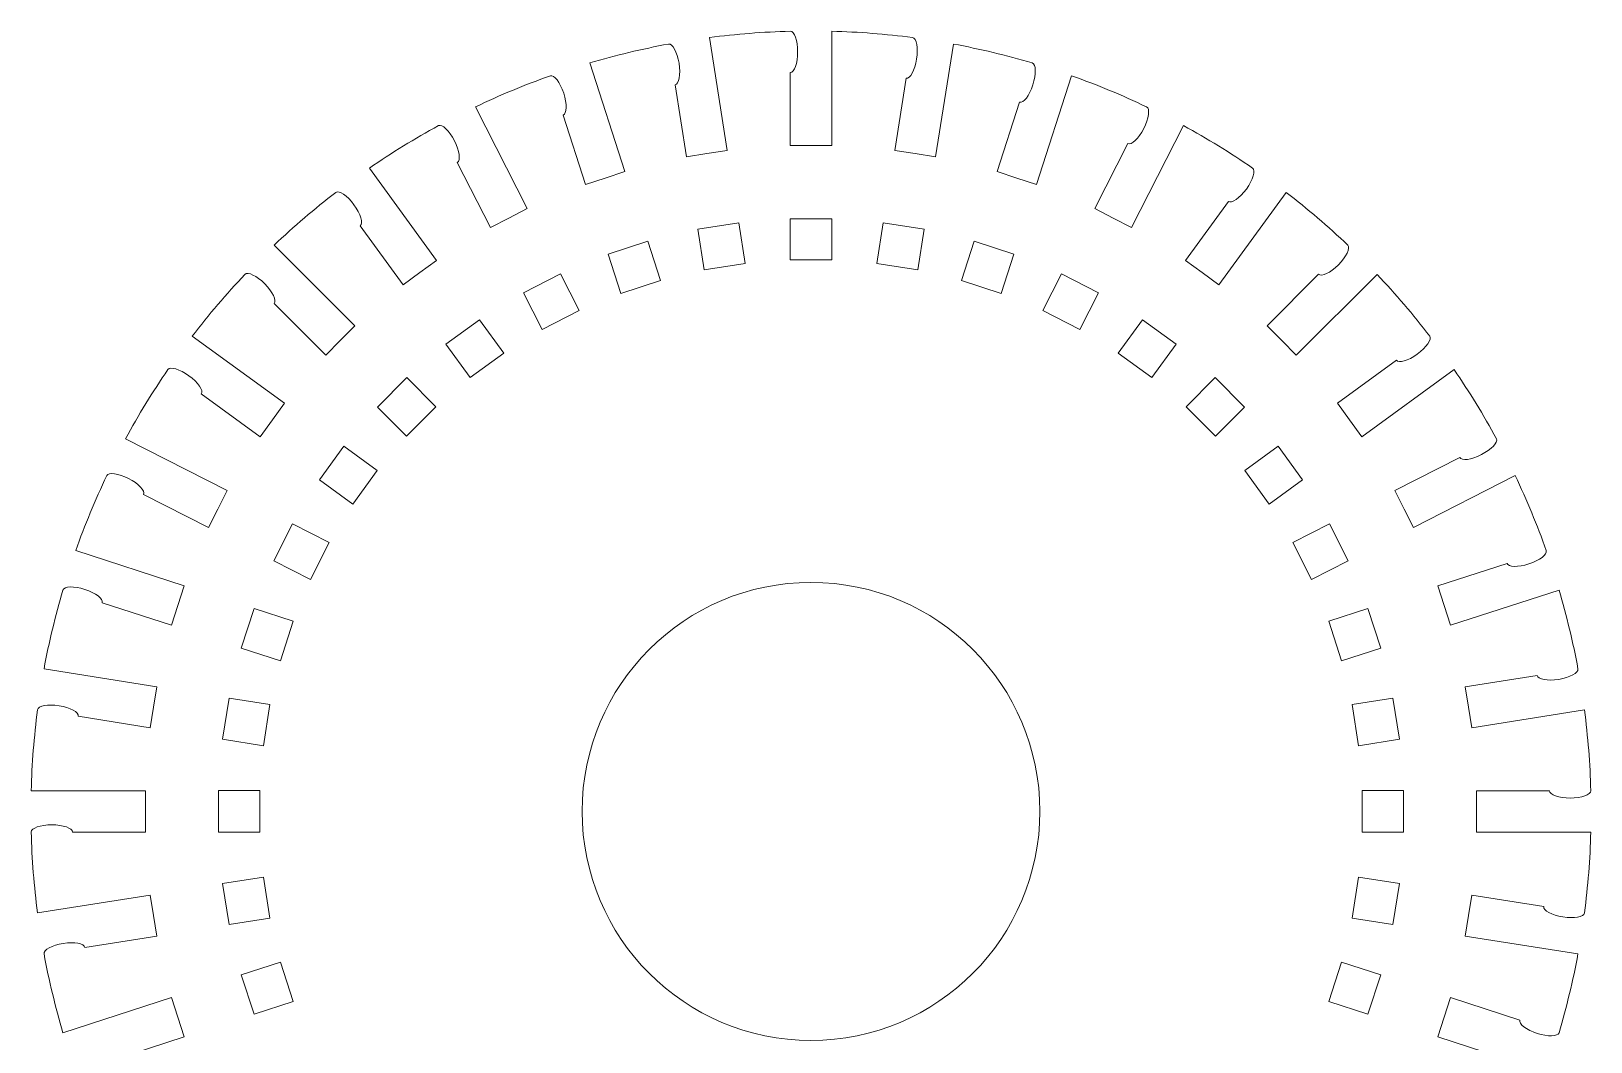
# Model space of a CAD drawing. Header units: millimetres. Extents: x 1124 to 2599, y -2339 to -506.
# Drawn here: x 1943.9 to 2095.2, y -1496.2 to -1398.2 of the extents above; entities that cross this region are included whole.
import ezdxf

# ---------------------------------------------------------------- set-up
doc = ezdxf.new("R2010")
doc.units = ezdxf.units.MM
doc.header["$MEASUREMENT"] = 0
doc.layers.add('Layer 1', color=7, linetype='Continuous')

msp = doc.modelspace()

# ---------------------------------------------------------------- linework, layer by layer
at = {"layer": 'Layer 1', "color": 6, "lineweight": 9}
for points in [[(2017.5547, -1398.2432), (2014.9329, -1398.3131), (2012.3155, -1398.5185), (2009.7148, -1398.8603)], [(2011.4464, -1409.7972), (2011.4464, -1409.7972), (2009.7148, -1398.8603), (2009.7148, -1398.8603)], [(2021.5718, -1409.3165), (2021.5718, -1409.3165), (2021.5718, -1398.2432), (2021.5718, -1398.2432)], [(2029.4117, -1398.8603), (2026.811, -1398.5185), (2024.1936, -1398.3131), (2021.5718, -1398.2432)], [(2005.7476, -1399.4886), (2003.168, -1399.9681), (2000.615, -1400.5808), (1998.0997, -1401.3245)], [(2031.6473, -1410.4254), (2031.6473, -1410.4254), (2033.3789, -1399.4886), (2033.3789, -1399.4886)], [(2041.0268, -1401.3245), (2038.5104, -1400.5808), (2035.9585, -1399.9681), (2033.3789, -1399.4886)], [(2001.5219, -1411.8562), (2001.5219, -1411.8562), (1998.0997, -1401.3245), (1998.0997, -1401.3245)], [(2017.5547, -1409.3165), (2017.5547, -1409.3165), (2017.5547, -1402.2425), (2017.5547, -1402.2425)], [(1994.2802, -1402.5655), (1991.8071, -1403.4424), (1989.3818, -1404.447), (1987.0142, -1405.5758)], [(2007.4792, -1410.4254), (2007.4792, -1410.4254), (2006.3726, -1403.4391), (2006.3726, -1403.4391)], [(2027.6801, -1409.7972), (2027.6801, -1409.7972), (2028.7868, -1402.8108), (2028.7868, -1402.8108)], [(2041.4241, -1413.0972), (2041.4241, -1413.0972), (2044.8463, -1402.5655), (2044.8463, -1402.5655)], [(2052.1123, -1405.5758), (2049.7447, -1404.447), (2047.3193, -1403.4424), (2044.8463, -1402.5655)], [(2037.6046, -1411.8562), (2037.6046, -1411.8562), (2039.7902, -1405.1285), (2039.7902, -1405.1285)], [(1992.0413, -1415.4426), (1992.0413, -1415.4426), (1987.0142, -1405.5758), (1987.0142, -1405.5758)], [(1997.7012, -1413.0972), (1997.7012, -1413.0972), (1995.5156, -1406.3695), (1995.5156, -1406.3695)], [(1983.4344, -1407.3996), (1981.13, -1408.6516), (1978.8912, -1410.0236), (1976.7289, -1411.5088)], [(2050.6638, -1417.2652), (2050.6638, -1417.2652), (2055.691, -1407.3996), (2055.691, -1407.3996)], [(2062.3976, -1411.5088), (2060.2342, -1410.0236), (2057.9964, -1408.6516), (2055.691, -1407.3996)], [(2011.4464, -1409.7972), (2011.4464, -1409.7972), (2009.4628, -1410.1113), (2009.4628, -1410.1113)], [(2017.5547, -1409.3165), (2017.5547, -1409.3165), (2019.5627, -1409.3165), (2019.5627, -1409.3165)], [(2021.5718, -1409.3165), (2021.5718, -1409.3165), (2019.5627, -1409.3165), (2019.5627, -1409.3165)], [(2027.6801, -1409.7972), (2027.6801, -1409.7972), (2029.6637, -1410.1113), (2029.6637, -1410.1113)], [(2047.0851, -1415.4426), (2047.0851, -1415.4426), (2050.2975, -1409.1389), (2050.2975, -1409.1389)], [(1988.4627, -1417.2652), (1988.4627, -1417.2652), (1985.2504, -1410.9627), (1985.2504, -1410.9627)], [(2007.4792, -1410.4254), (2007.4792, -1410.4254), (2009.4628, -1410.1113), (2009.4628, -1410.1113)], [(2031.6473, -1410.4254), (2031.6473, -1410.4254), (2029.6637, -1410.1113), (2029.6637, -1410.1113)], [(1983.2379, -1420.4676), (1983.2379, -1420.4676), (1976.7289, -1411.5088), (1976.7289, -1411.5088)], [(1997.7012, -1413.0972), (1997.7012, -1413.0972), (1999.6115, -1412.4767), (1999.6115, -1412.4767)], [(2001.5219, -1411.8562), (2001.5219, -1411.8562), (1999.6115, -1412.4767), (1999.6115, -1412.4767)], [(2037.6046, -1411.8562), (2037.6046, -1411.8562), (2039.5149, -1412.4767), (2039.5149, -1412.4767)], [(2041.4241, -1413.0972), (2041.4241, -1413.0972), (2039.5149, -1412.4767), (2039.5149, -1412.4767)], [(1973.4799, -1413.8698), (1971.3987, -1415.467), (1969.4029, -1417.172), (1967.4992, -1418.9769)], [(2059.1375, -1422.8275), (2059.1375, -1422.8275), (2065.6466, -1413.8698), (2065.6466, -1413.8698)], [(2071.6272, -1418.9769), (2069.7236, -1417.172), (2067.7278, -1415.467), (2065.6466, -1413.8698)], [(1992.0413, -1415.4426), (1992.0413, -1415.4426), (1990.252, -1416.3539), (1990.252, -1416.3539)], [(2047.0851, -1415.4426), (2047.0851, -1415.4426), (2048.8745, -1416.3539), (2048.8745, -1416.3539)], [(2055.8885, -1420.4676), (2055.8885, -1420.4676), (2060.0466, -1414.7444), (2060.0466, -1414.7444)], [(1979.989, -1422.8275), (1979.989, -1422.8275), (1975.8309, -1417.1054), (1975.8309, -1417.1054)], [(1988.4627, -1417.2652), (1988.4627, -1417.2652), (1990.252, -1416.3539), (1990.252, -1416.3539)], [(2050.6638, -1417.2652), (2050.6638, -1417.2652), (2048.8745, -1416.3539), (2048.8745, -1416.3539)], [(1975.3292, -1426.8068), (1975.3292, -1426.8068), (1967.4992, -1418.9769), (1967.4992, -1418.9769)], [(1983.2379, -1420.4676), (1983.2379, -1420.4676), (1981.6129, -1421.6475), (1981.6129, -1421.6475)], [(2055.8885, -1420.4676), (2055.8885, -1420.4676), (2057.5136, -1421.6475), (2057.5136, -1421.6475)], [(1964.6588, -1421.8174), (1962.8539, -1423.721), (1961.1489, -1425.7168), (1959.5516, -1427.798)], [(1979.989, -1422.8275), (1979.989, -1422.8275), (1981.6129, -1421.6475), (1981.6129, -1421.6475)], [(2059.1375, -1422.8275), (2059.1375, -1422.8275), (2057.5136, -1421.6475), (2057.5136, -1421.6475)], [(2063.7973, -1426.8068), (2063.7973, -1426.8068), (2068.799, -1421.8051), (2068.799, -1421.8051)], [(2066.6367, -1429.6473), (2066.6367, -1429.6473), (2074.4677, -1421.8174), (2074.4677, -1421.8174)], [(2079.5748, -1427.798), (2077.9775, -1425.7168), (2076.2726, -1423.721), (2074.4677, -1421.8174)], [(1972.4887, -1429.6473), (1972.4887, -1429.6473), (1967.487, -1424.6456), (1967.487, -1424.6456)], [(1968.5105, -1434.306), (1968.5105, -1434.306), (1959.5516, -1427.798), (1959.5516, -1427.798)], [(1975.3292, -1426.8068), (1975.3292, -1426.8068), (1973.9095, -1428.2276), (1973.9095, -1428.2276)], [(2063.7973, -1426.8068), (2063.7973, -1426.8068), (2065.217, -1428.2276), (2065.217, -1428.2276)], [(1972.4887, -1429.6473), (1972.4887, -1429.6473), (1973.9095, -1428.2276), (1973.9095, -1428.2276)], [(2066.6367, -1429.6473), (2066.6367, -1429.6473), (2065.217, -1428.2276), (2065.217, -1428.2276)], [(1957.1907, -1431.047), (1955.7055, -1433.2093), (1954.3335, -1435.4482), (1953.0815, -1437.7525)], [(2070.616, -1434.306), (2070.616, -1434.306), (2076.3392, -1430.149), (2076.3392, -1430.149)], [(2072.977, -1437.556), (2072.977, -1437.556), (2081.9358, -1431.047), (2081.9358, -1431.047)], [(2086.045, -1437.7525), (2084.7929, -1435.4482), (2083.421, -1433.2093), (2081.9358, -1431.047)], [(1966.1495, -1437.556), (1966.1495, -1437.556), (1960.4263, -1433.398), (1960.4263, -1433.398)], [(1968.5105, -1434.306), (1968.5105, -1434.306), (1967.3294, -1435.931), (1967.3294, -1435.931)], [(2070.616, -1434.306), (2070.616, -1434.306), (2071.7971, -1435.931), (2071.7971, -1435.931)], [(1966.1495, -1437.556), (1966.1495, -1437.556), (1967.3294, -1435.931), (1967.3294, -1435.931)], [(2072.977, -1437.556), (2072.977, -1437.556), (2071.7971, -1435.931), (2071.7971, -1435.931)], [(1962.9471, -1442.7797), (1962.9471, -1442.7797), (1953.0815, -1437.7525), (1953.0815, -1437.7525)], [(2076.1782, -1442.7797), (2076.1782, -1442.7797), (2082.4819, -1439.5685), (2082.4819, -1439.5685)], [(1951.2577, -1441.3312), (1950.1289, -1443.6999), (1949.1243, -1446.1252), (1948.2474, -1448.5983)], [(2078.002, -1446.3595), (2078.002, -1446.3595), (2087.8688, -1441.3312), (2087.8688, -1441.3312)], [(2090.878, -1448.5983), (2090.0022, -1446.1252), (2088.9976, -1443.6999), (2087.8688, -1441.3312)], [(1961.1245, -1446.3595), (1961.1245, -1446.3595), (1954.8208, -1443.1471), (1954.8208, -1443.1471)], [(1962.9471, -1442.7797), (1962.9471, -1442.7797), (1962.0358, -1444.5701), (1962.0358, -1444.5701)], [(2076.1782, -1442.7797), (2076.1782, -1442.7797), (2077.0907, -1444.5701), (2077.0907, -1444.5701)], [(1961.1245, -1446.3595), (1961.1245, -1446.3595), (1962.0358, -1444.5701), (1962.0358, -1444.5701)], [(2078.002, -1446.3595), (2078.002, -1446.3595), (2077.0907, -1444.5701), (2077.0907, -1444.5701)], [(1958.7791, -1452.0193), (1958.7791, -1452.0193), (1948.2474, -1448.5983), (1948.2474, -1448.5983)], [(2080.3474, -1452.0193), (2080.3474, -1452.0193), (2087.0751, -1449.8338), (2087.0751, -1449.8338)], [(1958.7791, -1452.0193), (1958.7791, -1452.0193), (1958.1586, -1453.9297), (1958.1586, -1453.9297)], [(2080.3474, -1452.0193), (2080.3474, -1452.0193), (2080.9679, -1453.9297), (2080.9679, -1453.9297)], [(1947.0064, -1452.4178), (1946.2627, -1454.9331), (1945.65, -1457.4861), (1945.1705, -1460.0657)], [(1957.5381, -1455.84), (1957.5381, -1455.84), (1950.8104, -1453.6533), (1950.8104, -1453.6533)], [(2081.5884, -1455.84), (2081.5884, -1455.84), (2092.1201, -1452.4178), (2092.1201, -1452.4178)], [(2093.956, -1460.0657), (2093.4765, -1457.4861), (2092.8638, -1454.9331), (2092.1201, -1452.4178)], [(1957.5381, -1455.84), (1957.5381, -1455.84), (1958.1586, -1453.9297), (1958.1586, -1453.9297)], [(2081.5884, -1455.84), (2081.5884, -1455.84), (2080.9679, -1453.9297), (2080.9679, -1453.9297)], [(1956.1073, -1461.7973), (1956.1073, -1461.7973), (1945.1705, -1460.0657), (1945.1705, -1460.0657)], [(2083.0181, -1461.7973), (2083.0181, -1461.7973), (2090.0055, -1460.6907), (2090.0055, -1460.6907)], [(1956.1073, -1461.7973), (1956.1073, -1461.7973), (1955.7932, -1463.7809), (1955.7932, -1463.7809)], [(2083.0181, -1461.7973), (2083.0181, -1461.7973), (2083.3322, -1463.7809), (2083.3322, -1463.7809)], [(1944.5422, -1464.0329), (1944.2015, -1466.6336), (1943.995, -1469.251), (1943.9251, -1471.8728)], [(1955.4791, -1465.7645), (1955.4791, -1465.7645), (1955.7932, -1463.7809), (1955.7932, -1463.7809)], [(2083.6463, -1465.7645), (2083.6463, -1465.7645), (2083.3322, -1463.7809), (2083.3322, -1463.7809)], [(2083.6463, -1465.7645), (2083.6463, -1465.7645), (2094.5843, -1464.0329), (2094.5843, -1464.0329)], [(2095.2014, -1471.8728), (2095.1315, -1469.251), (2094.925, -1466.6336), (2094.5843, -1464.0329)], [(1955.4791, -1465.7645), (1955.4791, -1465.7645), (1948.4927, -1464.6578), (1948.4927, -1464.6578)], [(1954.9984, -1471.8728), (1954.9984, -1471.8728), (1943.9251, -1471.8728), (1943.9251, -1471.8728)], [(1954.9984, -1471.8728), (1954.9984, -1471.8728), (1954.9984, -1473.8808), (1954.9984, -1473.8808)], [(2084.1269, -1471.8728), (2084.1269, -1471.8728), (2091.2021, -1471.8728), (2091.2021, -1471.8728)], [(2084.1269, -1471.8728), (2084.1269, -1471.8728), (2084.1269, -1473.8808), (2084.1269, -1473.8808)], [(1954.9984, -1475.8899), (1954.9984, -1475.8899), (1954.9984, -1473.8808), (1954.9984, -1473.8808)], [(2084.1269, -1475.8899), (2084.1269, -1475.8899), (2084.1269, -1473.8808), (2084.1269, -1473.8808)], [(1943.9251, -1475.8899), (1943.995, -1478.5117), (1944.2015, -1481.1291), (1944.5422, -1483.7298)], [(1954.9984, -1475.8899), (1954.9984, -1475.8899), (1947.9244, -1475.8899), (1947.9244, -1475.8899)], [(2084.1269, -1475.8899), (2084.1269, -1475.8899), (2095.2014, -1475.8899), (2095.2014, -1475.8899)], [(2094.5843, -1483.7298), (2094.925, -1481.1291), (2095.1315, -1478.5117), (2095.2014, -1475.8899)], [(1955.4791, -1481.9982), (1955.4791, -1481.9982), (1944.5422, -1483.7298), (1944.5422, -1483.7298)], [(1955.4791, -1481.9982), (1955.4791, -1481.9982), (1955.7932, -1483.9818), (1955.7932, -1483.9818)], [(2083.6463, -1481.9982), (2083.6463, -1481.9982), (2083.3322, -1483.9818), (2083.3322, -1483.9818)], [(2083.6463, -1481.9982), (2083.6463, -1481.9982), (2090.6338, -1483.1049), (2090.6338, -1483.1049)], [(1956.1073, -1485.9643), (1956.1073, -1485.9643), (1955.7932, -1483.9818), (1955.7932, -1483.9818)], [(2083.0181, -1485.9643), (2083.0181, -1485.9643), (2083.3322, -1483.9818), (2083.3322, -1483.9818)], [(1956.1073, -1485.9643), (1956.1073, -1485.9643), (1949.121, -1487.0709), (1949.121, -1487.0709)], [(2083.0181, -1485.9643), (2083.0181, -1485.9643), (2093.956, -1487.697), (2093.956, -1487.697)], [(1945.1705, -1487.697), (1945.65, -1490.2766), (1946.2627, -1492.8285), (1947.0064, -1495.3449)], [(2092.1201, -1495.3449), (2092.8638, -1492.8285), (2093.4765, -1490.2766), (2093.956, -1487.697)], [(1957.5381, -1491.9227), (1957.5381, -1491.9227), (1947.0064, -1495.3449), (1947.0064, -1495.3449)], [(1957.5381, -1491.9227), (1957.5381, -1491.9227), (1958.1586, -1493.833), (1958.1586, -1493.833)], [(2081.5884, -1491.9227), (2081.5884, -1491.9227), (2080.9679, -1493.833), (2080.9679, -1493.833)], [(2081.5884, -1491.9227), (2081.5884, -1491.9227), (2088.3161, -1494.1083), (2088.3161, -1494.1083)], [(1958.7791, -1495.7422), (1958.7791, -1495.7422), (1958.1586, -1493.833), (1958.1586, -1493.833)], [(2080.3474, -1495.7422), (2080.3474, -1495.7422), (2080.9679, -1493.833), (2080.9679, -1493.833)], [(1958.7791, -1495.7422), (1958.7791, -1495.7422), (1952.0514, -1497.9289), (1952.0514, -1497.9289)], [(2080.3474, -1495.7422), (2080.3474, -1495.7422), (2090.878, -1499.1644), (2090.878, -1499.1644)]]:
    msp.add_open_spline(points, degree=3, dxfattribs=at)
for points, knots in [([(2017.5547, -1402.2425), (2017.9476, -1402.2425), (2018.2662, -1401.3434), (2018.2651, -1400.2445), (2018.2651, -1400.2445), (2018.2651, -1400.2445), (2018.2651, -1400.2445), (2018.2651, -1400.2445), (2018.2651, -1400.2445), (2018.2651, -1400.2445), (2018.2651, -1400.2445), (2018.2651, -1400.2445), (2018.2651, -1400.2445), (2018.2651, -1400.2445), (2018.2651, -1400.2445), (2018.2651, -1400.2445), (2018.2651, -1400.2445), (2018.264, -1399.1456), (2017.9443, -1398.2465), (2017.5547, -1398.2432), (2017.5547, -1398.2432), (2017.5547, -1398.2432), (2017.5547, -1398.2432), (2017.5547, -1398.2432), (2017.5547, -1398.2432), (2017.5547, -1398.2432), (2017.5547, -1398.2432), (2017.5547, -1398.2432)], [0, 0, 0, 0, 0.125, 0.125, 0.125, 0.125, 0.25, 0.25, 0.25, 0.25, 0.375, 0.375, 0.375, 0.375, 0.5, 0.5, 0.5, 0.5, 0.625, 0.625, 0.625, 0.625, 0.75, 0.75, 0.75, 0.75, 1, 1, 1, 1]), ([(2028.7868, -1402.8108), (2029.1742, -1402.8719), (2029.6293, -1402.0327), (2029.8002, -1400.9482), (2029.8002, -1400.9482), (2029.8002, -1400.9482), (2029.8002, -1400.9482), (2029.8002, -1400.9482), (2029.8002, -1400.9482), (2029.8002, -1400.9482), (2029.8002, -1400.9482), (2029.8002, -1400.9482), (2029.8002, -1400.9482), (2029.8002, -1400.9482), (2029.8002, -1400.9482), (2029.8002, -1400.9482), (2029.8002, -1400.9482), (2029.9712, -1399.8627), (2029.7969, -1398.9236), (2029.4117, -1398.8603), (2029.4117, -1398.8603), (2029.4117, -1398.8603), (2029.4117, -1398.8603), (2029.4117, -1398.8603), (2029.4117, -1398.8603), (2029.4117, -1398.8603), (2029.4117, -1398.8603), (2029.4117, -1398.8603)], [0, 0, 0, 0, 0.125, 0.125, 0.125, 0.125, 0.25, 0.25, 0.25, 0.25, 0.375, 0.375, 0.375, 0.375, 0.5, 0.5, 0.5, 0.5, 0.625, 0.625, 0.625, 0.625, 0.75, 0.75, 0.75, 0.75, 1, 1, 1, 1]), ([(2006.3726, -1403.4391), (2006.7611, -1403.3769), (2006.9342, -1402.439), (2006.7622, -1401.3534), (2006.7622, -1401.3534), (2006.7622, -1401.3534), (2006.7622, -1401.3534), (2006.7622, -1401.3534), (2006.7622, -1401.3534), (2006.7622, -1401.3534), (2006.7622, -1401.3534), (2006.7622, -1401.3534), (2006.7622, -1401.3534), (2006.7622, -1401.3534), (2006.7622, -1401.3534), (2006.7622, -1401.3534), (2006.7622, -1401.3534), (2006.589, -1400.2689), (2006.1328, -1399.4309), (2005.7476, -1399.4886), (2005.7476, -1399.4886), (2005.7476, -1399.4886), (2005.7476, -1399.4886), (2005.7476, -1399.4886), (2005.7476, -1399.4886), (2005.7476, -1399.4886), (2005.7476, -1399.4886), (2005.7476, -1399.4886)], [0, 0, 0, 0, 0.125, 0.125, 0.125, 0.125, 0.25, 0.25, 0.25, 0.25, 0.375, 0.375, 0.375, 0.375, 0.5, 0.5, 0.5, 0.5, 0.625, 0.625, 0.625, 0.625, 0.75, 0.75, 0.75, 0.75, 1, 1, 1, 1]), ([(2039.7902, -1405.1285), (2040.1643, -1405.2495), (2040.7448, -1404.4925), (2041.0834, -1403.4469), (2041.0834, -1403.4469), (2041.0834, -1403.4469), (2041.0834, -1403.4469), (2041.0834, -1403.4469), (2041.0834, -1403.4469), (2041.0834, -1403.4469), (2041.0834, -1403.4469), (2041.0834, -1403.4469), (2041.0834, -1403.4469), (2041.0834, -1403.4469), (2041.0834, -1403.4469), (2041.0834, -1403.4469), (2041.0834, -1403.4469), (2041.4219, -1402.4012), (2041.3964, -1401.4477), (2041.0268, -1401.3245), (2041.0268, -1401.3245), (2041.0268, -1401.3245), (2041.0268, -1401.3245), (2041.0268, -1401.3245), (2041.0268, -1401.3245), (2041.0268, -1401.3245), (2041.0268, -1401.3245), (2041.0268, -1401.3245)], [0, 0, 0, 0, 0.125, 0.125, 0.125, 0.125, 0.25, 0.25, 0.25, 0.25, 0.375, 0.375, 0.375, 0.375, 0.5, 0.5, 0.5, 0.5, 0.625, 0.625, 0.625, 0.625, 0.75, 0.75, 0.75, 0.75, 1, 1, 1, 1]), ([(1995.5156, -1406.3695), (1995.8897, -1406.2474), (1995.9141, -1405.2939), (1995.5734, -1404.2494), (1995.5734, -1404.2494), (1995.5734, -1404.2494), (1995.5734, -1404.2494), (1995.5734, -1404.2494), (1995.5734, -1404.2494), (1995.5734, -1404.2494), (1995.5734, -1404.2494), (1995.5734, -1404.2494), (1995.5734, -1404.2494), (1995.5734, -1404.2494), (1995.5734, -1404.2494), (1995.5734, -1404.2494), (1995.5734, -1404.2494), (1995.2326, -1403.2049), (1994.651, -1402.4479), (1994.2802, -1402.5655), (1994.2802, -1402.5655), (1994.2802, -1402.5655), (1994.2802, -1402.5655), (1994.2802, -1402.5655), (1994.2802, -1402.5655), (1994.2802, -1402.5655), (1994.2802, -1402.5655), (1994.2802, -1402.5655)], [0, 0, 0, 0, 0.125, 0.125, 0.125, 0.125, 0.25, 0.25, 0.25, 0.25, 0.375, 0.375, 0.375, 0.375, 0.5, 0.5, 0.5, 0.5, 0.625, 0.625, 0.625, 0.625, 0.75, 0.75, 0.75, 0.75, 1, 1, 1, 1]), ([(2050.2975, -1409.1389), (2050.6471, -1409.3176), (2051.3387, -1408.6605), (2051.837, -1407.6804), (2051.837, -1407.6804), (2051.837, -1407.6804), (2051.837, -1407.6804), (2051.837, -1407.6804), (2051.837, -1407.6804), (2051.837, -1407.6804), (2051.837, -1407.6804), (2051.837, -1407.6804), (2051.837, -1407.6804), (2051.837, -1407.6804), (2051.837, -1407.6804), (2051.837, -1407.6804), (2051.837, -1407.6804), (2052.3354, -1406.7014), (2052.4586, -1405.7545), (2052.1123, -1405.5758), (2052.1123, -1405.5758), (2052.1123, -1405.5758), (2052.1123, -1405.5758), (2052.1123, -1405.5758), (2052.1123, -1405.5758), (2052.1123, -1405.5758), (2052.1123, -1405.5758), (2052.1123, -1405.5758)], [0, 0, 0, 0, 0.125, 0.125, 0.125, 0.125, 0.25, 0.25, 0.25, 0.25, 0.375, 0.375, 0.375, 0.375, 0.5, 0.5, 0.5, 0.5, 0.625, 0.625, 0.625, 0.625, 0.75, 0.75, 0.75, 0.75, 1, 1, 1, 1]), ([(1985.2504, -1410.9627), (1985.6, -1410.784), (1985.4757, -1409.8382), (1984.9762, -1408.8592), (1984.9762, -1408.8592), (1984.9762, -1408.8592), (1984.9762, -1408.8592), (1984.9762, -1408.8592), (1984.9762, -1408.8592), (1984.9762, -1408.8592), (1984.9762, -1408.8592), (1984.9762, -1408.8592), (1984.9762, -1408.8592), (1984.9762, -1408.8592), (1984.9762, -1408.8592), (1984.9762, -1408.8592), (1984.9762, -1408.8592), (1984.4767, -1407.8813), (1983.7829, -1407.2242), (1983.4344, -1407.3996), (1983.4344, -1407.3996), (1983.4344, -1407.3996), (1983.4344, -1407.3996), (1983.4344, -1407.3996), (1983.4344, -1407.3996), (1983.4344, -1407.3996), (1983.4344, -1407.3996), (1983.4344, -1407.3996)], [0, 0, 0, 0, 0.125, 0.125, 0.125, 0.125, 0.25, 0.25, 0.25, 0.25, 0.375, 0.375, 0.375, 0.375, 0.5, 0.5, 0.5, 0.5, 0.625, 0.625, 0.625, 0.625, 0.75, 0.75, 0.75, 0.75, 1, 1, 1, 1]), ([(2060.0466, -1414.7444), (2060.3641, -1414.9742), (2061.1511, -1414.4336), (2061.796, -1413.5445), (2061.796, -1413.5445), (2061.796, -1413.5445), (2061.796, -1413.5445), (2061.796, -1413.5445), (2061.796, -1413.5445), (2061.796, -1413.5445), (2061.796, -1413.5445), (2061.796, -1413.5445), (2061.796, -1413.5445), (2061.796, -1413.5445), (2061.796, -1413.5445), (2061.796, -1413.5445), (2061.796, -1413.5445), (2062.4409, -1412.6554), (2062.7106, -1411.7397), (2062.3976, -1411.5088), (2062.3976, -1411.5088), (2062.3976, -1411.5088), (2062.3976, -1411.5088), (2062.3976, -1411.5088), (2062.3976, -1411.5088), (2062.3976, -1411.5088), (2062.3976, -1411.5088), (2062.3976, -1411.5088)], [0, 0, 0, 0, 0.125, 0.125, 0.125, 0.125, 0.25, 0.25, 0.25, 0.25, 0.375, 0.375, 0.375, 0.375, 0.5, 0.5, 0.5, 0.5, 0.625, 0.625, 0.625, 0.625, 0.75, 0.75, 0.75, 0.75, 1, 1, 1, 1]), ([(1975.8309, -1417.1054), (1976.1484, -1416.8734), (1975.8764, -1415.9588), (1975.2304, -1415.0708), (1975.2304, -1415.0708), (1975.2304, -1415.0708), (1975.2304, -1415.0708), (1975.2304, -1415.0708), (1975.2304, -1415.0708), (1975.2304, -1415.0708), (1975.2304, -1415.0708), (1975.2304, -1415.0708), (1975.2304, -1415.0708), (1975.2304, -1415.0708), (1975.2304, -1415.0708), (1975.2304, -1415.0708), (1975.2304, -1415.0708), (1974.5833, -1414.1828), (1973.7963, -1413.6422), (1973.4799, -1413.8698), (1973.4799, -1413.8698), (1973.4799, -1413.8698), (1973.4799, -1413.8698), (1973.4799, -1413.8698), (1973.4799, -1413.8698), (1973.4799, -1413.8698), (1973.4799, -1413.8698), (1973.4799, -1413.8698)], [0, 0, 0, 0, 0.125, 0.125, 0.125, 0.125, 0.25, 0.25, 0.25, 0.25, 0.375, 0.375, 0.375, 0.375, 0.5, 0.5, 0.5, 0.5, 0.625, 0.625, 0.625, 0.625, 0.75, 0.75, 0.75, 0.75, 1, 1, 1, 1]), ([(2008.5826, -1417.444), (2008.5826, -1417.444), (2012.5664, -1416.8124), (2012.5664, -1416.8124), (2012.5664, -1416.8124), (2012.5664, -1416.8124), (2013.1913, -1420.7606), (2013.1913, -1420.7606), (2013.1913, -1420.7606), (2013.1913, -1420.7606), (2009.2075, -1421.3922), (2009.2075, -1421.3922), (2009.2075, -1421.3922), (2009.2075, -1421.3922), (2008.5826, -1417.444), (2008.5826, -1417.444)], [0, 0, 0, 0, 0.2, 0.2, 0.2, 0.2, 0.4, 0.4, 0.4, 0.4, 0.6, 0.6, 0.6, 0.6, 1, 1, 1, 1]), ([(2017.5458, -1416.4205), (2017.5458, -1416.4205), (2021.5796, -1416.4205), (2021.5796, -1416.4205), (2021.5796, -1416.4205), (2021.5796, -1416.4205), (2021.5796, -1420.4188), (2021.5796, -1420.4188), (2021.5796, -1420.4188), (2021.5796, -1420.4188), (2017.5458, -1420.4188), (2017.5458, -1420.4188), (2017.5458, -1420.4188), (2017.5458, -1420.4188), (2017.5458, -1416.4205), (2017.5458, -1416.4205)], [0, 0, 0, 0, 0.2, 0.2, 0.2, 0.2, 0.4, 0.4, 0.4, 0.4, 0.6, 0.6, 0.6, 0.6, 1, 1, 1, 1]), ([(2026.5601, -1416.8124), (2026.5601, -1416.8124), (2030.5439, -1417.444), (2030.5439, -1417.444), (2030.5439, -1417.444), (2030.5439, -1417.444), (2029.919, -1421.3922), (2029.919, -1421.3922), (2029.919, -1421.3922), (2029.919, -1421.3922), (2025.9341, -1420.7606), (2025.9341, -1420.7606), (2025.9341, -1420.7606), (2025.9341, -1420.7606), (2026.5601, -1416.8124), (2026.5601, -1416.8124)], [0, 0, 0, 0, 0.2, 0.2, 0.2, 0.2, 0.4, 0.4, 0.4, 0.4, 0.6, 0.6, 0.6, 0.6, 1, 1, 1, 1]), ([(1999.889, -1419.856), (1999.889, -1419.856), (2003.7252, -1418.6095), (2003.7252, -1418.6095), (2003.7252, -1418.6095), (2003.7252, -1418.6095), (2004.9606, -1422.4112), (2004.9606, -1422.4112), (2004.9606, -1422.4112), (2004.9606, -1422.4112), (2001.1245, -1423.6577), (2001.1245, -1423.6577), (2001.1245, -1423.6577), (2001.1245, -1423.6577), (1999.889, -1419.856), (1999.889, -1419.856)], [0, 0, 0, 0, 0.2, 0.2, 0.2, 0.2, 0.4, 0.4, 0.4, 0.4, 0.6, 0.6, 0.6, 0.6, 1, 1, 1, 1]), ([(2035.4013, -1418.6095), (2035.4013, -1418.6095), (2039.2374, -1419.856), (2039.2374, -1419.856), (2039.2374, -1419.856), (2039.2374, -1419.856), (2038.002, -1423.6577), (2038.002, -1423.6577), (2038.002, -1423.6577), (2038.002, -1423.6577), (2034.1658, -1422.4112), (2034.1658, -1422.4112), (2034.1658, -1422.4112), (2034.1658, -1422.4112), (2035.4013, -1418.6095), (2035.4013, -1418.6095)], [0, 0, 0, 0, 0.2, 0.2, 0.2, 0.2, 0.4, 0.4, 0.4, 0.4, 0.6, 0.6, 0.6, 0.6, 1, 1, 1, 1]), ([(2068.799, -1421.8051), (2069.0776, -1422.0826), (2069.9378, -1421.6719), (2070.7148, -1420.8938), (2070.7148, -1420.8938), (2070.7148, -1420.8938), (2070.7148, -1420.8938), (2070.7148, -1420.8938), (2070.7148, -1420.8938), (2070.7148, -1420.8938), (2070.7148, -1420.8938), (2070.7148, -1420.8938), (2070.7148, -1420.8938), (2070.7148, -1420.8938), (2070.7148, -1420.8938), (2070.7148, -1420.8938), (2070.7148, -1420.8938), (2071.4907, -1420.1168), (2071.9003, -1419.2544), (2071.6272, -1418.9769), (2071.6272, -1418.9769), (2071.6272, -1418.9769), (2071.6272, -1418.9769), (2071.6272, -1418.9769), (2071.6272, -1418.9769), (2071.6272, -1418.9769), (2071.6272, -1418.9769), (2071.6272, -1418.9769)], [0, 0, 0, 0, 0.125, 0.125, 0.125, 0.125, 0.25, 0.25, 0.25, 0.25, 0.375, 0.375, 0.375, 0.375, 0.5, 0.5, 0.5, 0.5, 0.625, 0.625, 0.625, 0.625, 0.75, 0.75, 0.75, 0.75, 1, 1, 1, 1]), ([(1967.487, -1424.6456), (1967.7645, -1424.367), (1967.3538, -1423.5068), (1966.5757, -1422.7298), (1966.5757, -1422.7298), (1966.5757, -1422.7298), (1966.5757, -1422.7298), (1966.5757, -1422.7298), (1966.5757, -1422.7298), (1966.5757, -1422.7298), (1966.5757, -1422.7298), (1966.5757, -1422.7298), (1966.5757, -1422.7298), (1966.5757, -1422.7298), (1966.5757, -1422.7298), (1966.5757, -1422.7298), (1966.5757, -1422.7298), (1965.7987, -1421.9539), (1964.9363, -1421.5432), (1964.6588, -1421.8174), (1964.6588, -1421.8174), (1964.6588, -1421.8174), (1964.6588, -1421.8174), (1964.6588, -1421.8174), (1964.6588, -1421.8174), (1964.6588, -1421.8174), (1964.6588, -1421.8174), (1964.6588, -1421.8174)], [0, 0, 0, 0, 0.125, 0.125, 0.125, 0.125, 0.25, 0.25, 0.25, 0.25, 0.375, 0.375, 0.375, 0.375, 0.5, 0.5, 0.5, 0.5, 0.625, 0.625, 0.625, 0.625, 0.75, 0.75, 0.75, 0.75, 1, 1, 1, 1]), ([(1991.6795, -1423.5989), (1991.6795, -1423.5989), (1995.2737, -1421.7674), (1995.2737, -1421.7674), (1995.2737, -1421.7674), (1995.2737, -1421.7674), (1997.0885, -1425.3294), (1997.0885, -1425.3294), (1997.0885, -1425.3294), (1997.0885, -1425.3294), (1993.4943, -1427.1609), (1993.4943, -1427.1609), (1993.4943, -1427.1609), (1993.4943, -1427.1609), (1991.6795, -1423.5989), (1991.6795, -1423.5989)], [0, 0, 0, 0, 0.2, 0.2, 0.2, 0.2, 0.4, 0.4, 0.4, 0.4, 0.6, 0.6, 0.6, 0.6, 1, 1, 1, 1]), ([(2043.8528, -1421.7674), (2043.8528, -1421.7674), (2047.447, -1423.5989), (2047.447, -1423.5989), (2047.447, -1423.5989), (2047.447, -1423.5989), (2045.6321, -1427.1609), (2045.6321, -1427.1609), (2045.6321, -1427.1609), (2045.6321, -1427.1609), (2042.038, -1425.3294), (2042.038, -1425.3294), (2042.038, -1425.3294), (2042.038, -1425.3294), (2043.8528, -1421.7674), (2043.8528, -1421.7674)], [0, 0, 0, 0, 0.2, 0.2, 0.2, 0.2, 0.4, 0.4, 0.4, 0.4, 0.6, 0.6, 0.6, 0.6, 1, 1, 1, 1]), ([(1984.157, -1428.5806), (1984.157, -1428.5806), (1987.4204, -1426.2096), (1987.4204, -1426.2096), (1987.4204, -1426.2096), (1987.4204, -1426.2096), (1989.7703, -1429.4431), (1989.7703, -1429.4431), (1989.7703, -1429.4431), (1989.7703, -1429.4431), (1986.5069, -1431.814), (1986.5069, -1431.814), (1986.5069, -1431.814), (1986.5069, -1431.814), (1984.157, -1428.5806), (1984.157, -1428.5806)], [0, 0, 0, 0, 0.2, 0.2, 0.2, 0.2, 0.4, 0.4, 0.4, 0.4, 0.6, 0.6, 0.6, 0.6, 1, 1, 1, 1]), ([(2051.7061, -1426.2096), (2051.7061, -1426.2096), (2054.9695, -1428.5806), (2054.9695, -1428.5806), (2054.9695, -1428.5806), (2054.9695, -1428.5806), (2052.6196, -1431.814), (2052.6196, -1431.814), (2052.6196, -1431.814), (2052.6196, -1431.814), (2049.3562, -1429.4431), (2049.3562, -1429.4431), (2049.3562, -1429.4431), (2049.3562, -1429.4431), (2051.7061, -1426.2096), (2051.7061, -1426.2096)], [0, 0, 0, 0, 0.2, 0.2, 0.2, 0.2, 0.4, 0.4, 0.4, 0.4, 0.6, 0.6, 0.6, 0.6, 1, 1, 1, 1]), ([(2076.3392, -1430.149), (2076.5701, -1430.4665), (2077.4858, -1430.1945), (2078.3738, -1429.5485), (2078.3738, -1429.5485), (2078.3738, -1429.5485), (2078.3738, -1429.5485), (2078.3738, -1429.5485), (2078.3738, -1429.5485), (2078.3738, -1429.5485), (2078.3738, -1429.5485), (2078.3738, -1429.5485), (2078.3738, -1429.5485), (2078.3738, -1429.5485), (2078.3738, -1429.5485), (2078.3738, -1429.5485), (2078.3738, -1429.5485), (2079.2618, -1428.9014), (2079.8013, -1428.1144), (2079.5748, -1427.798), (2079.5748, -1427.798), (2079.5748, -1427.798), (2079.5748, -1427.798), (2079.5748, -1427.798), (2079.5748, -1427.798), (2079.5748, -1427.798), (2079.5748, -1427.798), (2079.5748, -1427.798)], [0, 0, 0, 0, 0.125, 0.125, 0.125, 0.125, 0.25, 0.25, 0.25, 0.25, 0.375, 0.375, 0.375, 0.375, 0.5, 0.5, 0.5, 0.5, 0.625, 0.625, 0.625, 0.625, 0.75, 0.75, 0.75, 0.75, 1, 1, 1, 1]), ([(1960.4263, -1433.398), (1960.6572, -1433.0794), (1960.1155, -1432.2935), (1959.2264, -1431.6486), (1959.2264, -1431.6486), (1959.2264, -1431.6486), (1959.2264, -1431.6486), (1959.2264, -1431.6486), (1959.2264, -1431.6486), (1959.2264, -1431.6486), (1959.2264, -1431.6486), (1959.2264, -1431.6486), (1959.2264, -1431.6486), (1959.2264, -1431.6486), (1959.2264, -1431.6486), (1959.2264, -1431.6486), (1959.2264, -1431.6486), (1958.3373, -1431.0037), (1957.4216, -1430.734), (1957.1907, -1431.047), (1957.1907, -1431.047), (1957.1907, -1431.047), (1957.1907, -1431.047), (1957.1907, -1431.047), (1957.1907, -1431.047), (1957.1907, -1431.047), (1957.1907, -1431.047), (1957.1907, -1431.047)], [0, 0, 0, 0, 0.125, 0.125, 0.125, 0.125, 0.25, 0.25, 0.25, 0.25, 0.375, 0.375, 0.375, 0.375, 0.5, 0.5, 0.5, 0.5, 0.625, 0.625, 0.625, 0.625, 0.75, 0.75, 0.75, 0.75, 1, 1, 1, 1]), ([(1977.5059, -1434.6767), (1977.5059, -1434.6767), (1980.3586, -1431.824), (1980.3586, -1431.824), (1980.3586, -1431.824), (1980.3586, -1431.824), (1983.1858, -1434.6512), (1983.1858, -1434.6512), (1983.1858, -1434.6512), (1983.1858, -1434.6512), (1980.3331, -1437.5039), (1980.3331, -1437.5039), (1980.3331, -1437.5039), (1980.3331, -1437.5039), (1977.5059, -1434.6767), (1977.5059, -1434.6767)], [0, 0, 0, 0, 0.2, 0.2, 0.2, 0.2, 0.4, 0.4, 0.4, 0.4, 0.6, 0.6, 0.6, 0.6, 1, 1, 1, 1]), ([(2058.7679, -1431.824), (2058.7679, -1431.824), (2061.6195, -1434.6767), (2061.6195, -1434.6767), (2061.6195, -1434.6767), (2061.6195, -1434.6767), (2058.7934, -1437.5039), (2058.7934, -1437.5039), (2058.7934, -1437.5039), (2058.7934, -1437.5039), (2055.9407, -1434.6512), (2055.9407, -1434.6512), (2055.9407, -1434.6512), (2055.9407, -1434.6512), (2058.7679, -1431.824), (2058.7679, -1431.824)], [0, 0, 0, 0, 0.2, 0.2, 0.2, 0.2, 0.4, 0.4, 0.4, 0.4, 0.6, 0.6, 0.6, 0.6, 1, 1, 1, 1]), ([(1971.8915, -1441.7385), (1971.8915, -1441.7385), (1974.2625, -1438.4751), (1974.2625, -1438.4751), (1974.2625, -1438.4751), (1974.2625, -1438.4751), (1977.4959, -1440.825), (1977.4959, -1440.825), (1977.4959, -1440.825), (1977.4959, -1440.825), (1975.1249, -1444.0884), (1975.1249, -1444.0884), (1975.1249, -1444.0884), (1975.1249, -1444.0884), (1971.8915, -1441.7385), (1971.8915, -1441.7385)], [0, 0, 0, 0, 0.2, 0.2, 0.2, 0.2, 0.4, 0.4, 0.4, 0.4, 0.6, 0.6, 0.6, 0.6, 1, 1, 1, 1]), ([(2064.864, -1438.4751), (2064.864, -1438.4751), (2067.235, -1441.7385), (2067.235, -1441.7385), (2067.235, -1441.7385), (2067.235, -1441.7385), (2064.0004, -1444.0884), (2064.0004, -1444.0884), (2064.0004, -1444.0884), (2064.0004, -1444.0884), (2061.6295, -1440.825), (2061.6295, -1440.825), (2061.6295, -1440.825), (2061.6295, -1440.825), (2064.864, -1438.4751), (2064.864, -1438.4751)], [0, 0, 0, 0, 0.2, 0.2, 0.2, 0.2, 0.4, 0.4, 0.4, 0.4, 0.6, 0.6, 0.6, 0.6, 1, 1, 1, 1]), ([(2082.4819, -1439.5685), (2082.6606, -1439.9181), (2083.6064, -1439.7938), (2084.5854, -1439.2943), (2084.5854, -1439.2943), (2084.5854, -1439.2943), (2084.5854, -1439.2943), (2084.5854, -1439.2943), (2084.5854, -1439.2943), (2084.5854, -1439.2943), (2084.5854, -1439.2943), (2084.5854, -1439.2943), (2084.5854, -1439.2943), (2084.5854, -1439.2943), (2084.5854, -1439.2943), (2084.5854, -1439.2943), (2084.5854, -1439.2943), (2085.5633, -1438.7948), (2086.2193, -1438.1011), (2086.045, -1437.7525), (2086.045, -1437.7525), (2086.045, -1437.7525), (2086.045, -1437.7525), (2086.045, -1437.7525), (2086.045, -1437.7525), (2086.045, -1437.7525), (2086.045, -1437.7525), (2086.045, -1437.7525)], [0, 0, 0, 0, 0.125, 0.125, 0.125, 0.125, 0.25, 0.25, 0.25, 0.25, 0.375, 0.375, 0.375, 0.375, 0.5, 0.5, 0.5, 0.5, 0.625, 0.625, 0.625, 0.625, 0.75, 0.75, 0.75, 0.75, 1, 1, 1, 1]), ([(1954.8208, -1443.1471), (1954.9995, -1442.7975), (1954.3424, -1442.1059), (1953.3634, -1441.6075), (1953.3634, -1441.6075), (1953.3634, -1441.6075), (1953.3634, -1441.6075), (1953.3634, -1441.6075), (1953.3634, -1441.6075), (1953.3634, -1441.6075), (1953.3634, -1441.6075), (1953.3634, -1441.6075), (1953.3634, -1441.6075), (1953.3634, -1441.6075), (1953.3634, -1441.6075), (1953.3634, -1441.6075), (1953.3634, -1441.6075), (1952.3833, -1441.1092), (1951.4375, -1440.9859), (1951.2577, -1441.3312), (1951.2577, -1441.3312), (1951.2577, -1441.3312), (1951.2577, -1441.3312), (1951.2577, -1441.3312), (1951.2577, -1441.3312), (1951.2577, -1441.3312), (1951.2577, -1441.3312), (1951.2577, -1441.3312)], [0, 0, 0, 0, 0.125, 0.125, 0.125, 0.125, 0.25, 0.25, 0.25, 0.25, 0.375, 0.375, 0.375, 0.375, 0.5, 0.5, 0.5, 0.5, 0.625, 0.625, 0.625, 0.625, 0.75, 0.75, 0.75, 0.75, 1, 1, 1, 1]), ([(1967.4504, -1449.5918), (1967.4504, -1449.5918), (1969.2808, -1445.9976), (1969.2808, -1445.9976), (1969.2808, -1445.9976), (1969.2808, -1445.9976), (1972.8428, -1447.8124), (1972.8428, -1447.8124), (1972.8428, -1447.8124), (1972.8428, -1447.8124), (1971.0113, -1451.4066), (1971.0113, -1451.4066), (1971.0113, -1451.4066), (1971.0113, -1451.4066), (1967.4504, -1449.5918), (1967.4504, -1449.5918)], [0, 0, 0, 0, 0.2, 0.2, 0.2, 0.2, 0.4, 0.4, 0.4, 0.4, 0.6, 0.6, 0.6, 0.6, 1, 1, 1, 1]), ([(2069.8457, -1445.9976), (2069.8457, -1445.9976), (2071.6761, -1449.5918), (2071.6761, -1449.5918), (2071.6761, -1449.5918), (2071.6761, -1449.5918), (2068.1141, -1451.4066), (2068.1141, -1451.4066), (2068.1141, -1451.4066), (2068.1141, -1451.4066), (2066.2837, -1447.8124), (2066.2837, -1447.8124), (2066.2837, -1447.8124), (2066.2837, -1447.8124), (2069.8457, -1445.9976), (2069.8457, -1445.9976)], [0, 0, 0, 0, 0.2, 0.2, 0.2, 0.2, 0.4, 0.4, 0.4, 0.4, 0.6, 0.6, 0.6, 0.6, 1, 1, 1, 1]), ([(2087.0751, -1449.8338), (2087.1961, -1450.2067), (2088.1507, -1450.2322), (2089.1952, -1449.8915), (2089.1952, -1449.8915), (2089.1952, -1449.8915), (2089.1952, -1449.8915), (2089.1952, -1449.8915), (2089.1952, -1449.8915), (2089.1952, -1449.8915), (2089.1952, -1449.8915), (2089.1952, -1449.8915), (2089.1952, -1449.8915), (2089.1952, -1449.8915), (2089.1952, -1449.8915), (2089.1952, -1449.8915), (2089.1952, -1449.8915), (2090.2397, -1449.5507), (2090.9956, -1448.9691), (2090.878, -1448.5983), (2090.878, -1448.5983), (2090.878, -1448.5983), (2090.878, -1448.5983), (2090.878, -1448.5983), (2090.878, -1448.5983), (2090.878, -1448.5983), (2090.878, -1448.5983), (2090.878, -1448.5983)], [0, 0, 0, 0, 0.125, 0.125, 0.125, 0.125, 0.25, 0.25, 0.25, 0.25, 0.375, 0.375, 0.375, 0.375, 0.5, 0.5, 0.5, 0.5, 0.625, 0.625, 0.625, 0.625, 0.75, 0.75, 0.75, 0.75, 1, 1, 1, 1]), ([(1950.8104, -1453.6533), (1950.9314, -1453.2803), (1950.1744, -1452.6998), (1949.1287, -1452.3601), (1949.1287, -1452.3601), (1949.1287, -1452.3601), (1949.1287, -1452.3601), (1949.1287, -1452.3601), (1949.1287, -1452.3601), (1949.1287, -1452.3601), (1949.1287, -1452.3601), (1949.1287, -1452.3601), (1949.1287, -1452.3601), (1949.1287, -1452.3601), (1949.1287, -1452.3601), (1949.1287, -1452.3601), (1949.1287, -1452.3601), (1948.0842, -1452.0216), (1947.1296, -1452.0482), (1947.0064, -1452.4178), (1947.0064, -1452.4178), (1947.0064, -1452.4178), (1947.0064, -1452.4178), (1947.0064, -1452.4178), (1947.0064, -1452.4178), (1947.0064, -1452.4178), (1947.0064, -1452.4178), (1947.0064, -1452.4178)], [0, 0, 0, 0, 0.125, 0.125, 0.125, 0.125, 0.25, 0.25, 0.25, 0.25, 0.375, 0.375, 0.375, 0.375, 0.5, 0.5, 0.5, 0.5, 0.625, 0.625, 0.625, 0.625, 0.75, 0.75, 0.75, 0.75, 1, 1, 1, 1]), ([(2041.7627, -1473.8808), (2041.7627, -1461.6208), (2031.8237, -1451.6808), (2019.5627, -1451.6808), (2019.5627, -1451.6808), (2007.3027, -1451.6808), (1997.3638, -1461.6208), (1997.3638, -1473.8808), (1997.3638, -1473.8808), (1997.3638, -1486.1419), (2007.3027, -1496.0808), (2019.5627, -1496.0808), (2019.5627, -1496.0808), (2031.8237, -1496.0808), (2041.7627, -1486.1419), (2041.7627, -1473.8808)], [0, 0, 0, 0, 0.2, 0.2, 0.2, 0.2, 0.4, 0.4, 0.4, 0.4, 0.6, 0.6, 0.6, 0.6, 1, 1, 1, 1]), ([(1964.2913, -1458.0433), (1964.2913, -1458.0433), (1965.5379, -1454.2072), (1965.5379, -1454.2072), (1965.5379, -1454.2072), (1965.5379, -1454.2072), (1969.3407, -1455.4426), (1969.3407, -1455.4426), (1969.3407, -1455.4426), (1969.3407, -1455.4426), (1968.0942, -1459.2787), (1968.0942, -1459.2787), (1968.0942, -1459.2787), (1968.0942, -1459.2787), (1964.2913, -1458.0433), (1964.2913, -1458.0433)], [0, 0, 0, 0, 0.2, 0.2, 0.2, 0.2, 0.4, 0.4, 0.4, 0.4, 0.6, 0.6, 0.6, 0.6, 1, 1, 1, 1]), ([(2073.5875, -1454.2072), (2073.5875, -1454.2072), (2074.834, -1458.0433), (2074.834, -1458.0433), (2074.834, -1458.0433), (2074.834, -1458.0433), (2071.0323, -1459.2787), (2071.0323, -1459.2787), (2071.0323, -1459.2787), (2071.0323, -1459.2787), (2069.7857, -1455.4426), (2069.7857, -1455.4426), (2069.7857, -1455.4426), (2069.7857, -1455.4426), (2073.5875, -1454.2072), (2073.5875, -1454.2072)], [0, 0, 0, 0, 0.2, 0.2, 0.2, 0.2, 0.4, 0.4, 0.4, 0.4, 0.6, 0.6, 0.6, 0.6, 1, 1, 1, 1]), ([(2090.0055, -1460.6907), (2090.0677, -1461.0792), (2091.0056, -1461.2523), (2092.0901, -1461.0803), (2092.0901, -1461.0803), (2092.0901, -1461.0803), (2092.0901, -1461.0803), (2092.0901, -1461.0803), (2092.0901, -1461.0803), (2092.0901, -1461.0803), (2092.0901, -1461.0803), (2092.0901, -1461.0803), (2092.0901, -1461.0803), (2092.0901, -1461.0803), (2092.0901, -1461.0803), (2092.0901, -1461.0803), (2092.0901, -1461.0803), (2093.1757, -1460.9071), (2094.0137, -1460.4509), (2093.956, -1460.0657), (2093.956, -1460.0657), (2093.956, -1460.0657), (2093.956, -1460.0657), (2093.956, -1460.0657), (2093.956, -1460.0657), (2093.956, -1460.0657), (2093.956, -1460.0657), (2093.956, -1460.0657)], [0, 0, 0, 0, 0.125, 0.125, 0.125, 0.125, 0.25, 0.25, 0.25, 0.25, 0.375, 0.375, 0.375, 0.375, 0.5, 0.5, 0.5, 0.5, 0.625, 0.625, 0.625, 0.625, 0.75, 0.75, 0.75, 0.75, 1, 1, 1, 1]), ([(1948.4927, -1464.6578), (1948.5538, -1464.2704), (1947.7146, -1463.8153), (1946.6301, -1463.6433), (1946.6301, -1463.6433), (1946.6301, -1463.6433), (1946.6301, -1463.6433), (1946.6301, -1463.6433), (1946.6301, -1463.6433), (1946.6301, -1463.6433), (1946.6301, -1463.6433), (1946.6301, -1463.6433), (1946.6301, -1463.6433), (1946.6301, -1463.6433), (1946.6301, -1463.6433), (1946.6301, -1463.6433), (1946.6301, -1463.6433), (1945.5446, -1463.4734), (1944.6066, -1463.6477), (1944.5422, -1464.0329), (1944.5422, -1464.0329), (1944.5422, -1464.0329), (1944.5422, -1464.0329), (1944.5422, -1464.0329), (1944.5422, -1464.0329), (1944.5422, -1464.0329), (1944.5422, -1464.0329), (1944.5422, -1464.0329)], [0, 0, 0, 0, 0.125, 0.125, 0.125, 0.125, 0.25, 0.25, 0.25, 0.25, 0.375, 0.375, 0.375, 0.375, 0.5, 0.5, 0.5, 0.5, 0.625, 0.625, 0.625, 0.625, 0.75, 0.75, 0.75, 0.75, 1, 1, 1, 1]), ([(1962.4943, -1466.8845), (1962.4943, -1466.8845), (1963.1258, -1462.9007), (1963.1258, -1462.9007), (1963.1258, -1462.9007), (1963.1258, -1462.9007), (1967.0741, -1463.5256), (1967.0741, -1463.5256), (1967.0741, -1463.5256), (1967.0741, -1463.5256), (1966.4425, -1467.5094), (1966.4425, -1467.5094), (1966.4425, -1467.5094), (1966.4425, -1467.5094), (1962.4943, -1466.8845), (1962.4943, -1466.8845)], [0, 0, 0, 0, 0.2, 0.2, 0.2, 0.2, 0.4, 0.4, 0.4, 0.4, 0.6, 0.6, 0.6, 0.6, 1, 1, 1, 1]), ([(2076.0006, -1462.9007), (2076.0006, -1462.9007), (2076.6311, -1466.8845), (2076.6311, -1466.8845), (2076.6311, -1466.8845), (2076.6311, -1466.8845), (2072.6828, -1467.5094), (2072.6828, -1467.5094), (2072.6828, -1467.5094), (2072.6828, -1467.5094), (2072.0524, -1463.5256), (2072.0524, -1463.5256), (2072.0524, -1463.5256), (2072.0524, -1463.5256), (2076.0006, -1462.9007), (2076.0006, -1462.9007)], [0, 0, 0, 0, 0.2, 0.2, 0.2, 0.2, 0.4, 0.4, 0.4, 0.4, 0.6, 0.6, 0.6, 0.6, 1, 1, 1, 1]), ([(1962.1024, -1475.8977), (1962.1024, -1475.8977), (1962.1024, -1471.8639), (1962.1024, -1471.8639), (1962.1024, -1471.8639), (1962.1024, -1471.8639), (1966.1006, -1471.8639), (1966.1006, -1471.8639), (1966.1006, -1471.8639), (1966.1006, -1471.8639), (1966.1006, -1475.8977), (1966.1006, -1475.8977), (1966.1006, -1475.8977), (1966.1006, -1475.8977), (1962.1024, -1475.8977), (1962.1024, -1475.8977)], [0, 0, 0, 0, 0.2, 0.2, 0.2, 0.2, 0.4, 0.4, 0.4, 0.4, 0.6, 0.6, 0.6, 0.6, 1, 1, 1, 1]), ([(2077.0241, -1471.8639), (2077.0241, -1471.8639), (2077.0241, -1475.8977), (2077.0241, -1475.8977), (2077.0241, -1475.8977), (2077.0241, -1475.8977), (2073.0258, -1475.8977), (2073.0258, -1475.8977), (2073.0258, -1475.8977), (2073.0258, -1475.8977), (2073.0258, -1471.8639), (2073.0258, -1471.8639), (2073.0258, -1471.8639), (2073.0258, -1471.8639), (2077.0241, -1471.8639), (2077.0241, -1471.8639)], [0, 0, 0, 0, 0.2, 0.2, 0.2, 0.2, 0.4, 0.4, 0.4, 0.4, 0.6, 0.6, 0.6, 0.6, 1, 1, 1, 1]), ([(2091.2021, -1471.8728), (2091.2021, -1472.2657), (2092.1012, -1472.5843), (2093.2001, -1472.5832), (2093.2001, -1472.5832), (2093.2001, -1472.5832), (2093.2001, -1472.5832), (2093.2001, -1472.5832), (2093.2001, -1472.5832), (2093.2001, -1472.5832), (2093.2001, -1472.5832), (2093.2001, -1472.5832), (2093.2001, -1472.5832), (2093.2001, -1472.5832), (2093.2001, -1472.5832), (2093.2001, -1472.5832), (2093.2001, -1472.5832), (2094.299, -1472.5821), (2095.1981, -1472.2624), (2095.2014, -1471.8728), (2095.2014, -1471.8728), (2095.2014, -1471.8728), (2095.2014, -1471.8728), (2095.2014, -1471.8728), (2095.2014, -1471.8728), (2095.2014, -1471.8728), (2095.2014, -1471.8728), (2095.2014, -1471.8728)], [0, 0, 0, 0, 0.125, 0.125, 0.125, 0.125, 0.25, 0.25, 0.25, 0.25, 0.375, 0.375, 0.375, 0.375, 0.5, 0.5, 0.5, 0.5, 0.625, 0.625, 0.625, 0.625, 0.75, 0.75, 0.75, 0.75, 1, 1, 1, 1]), ([(1947.9244, -1475.8899), (1947.9244, -1475.497), (1947.0253, -1475.1784), (1945.9264, -1475.1795), (1945.9264, -1475.1795), (1945.9264, -1475.1795), (1945.9264, -1475.1795), (1945.9264, -1475.1795), (1945.9264, -1475.1795), (1945.9264, -1475.1795), (1945.9264, -1475.1795), (1945.9264, -1475.1795), (1945.9264, -1475.1795), (1945.9264, -1475.1795), (1945.9264, -1475.1795), (1945.9264, -1475.1795), (1945.9264, -1475.1795), (1944.8275, -1475.1806), (1943.9284, -1475.5003), (1943.9251, -1475.8899), (1943.9251, -1475.8899), (1943.9251, -1475.8899), (1943.9251, -1475.8899), (1943.9251, -1475.8899), (1943.9251, -1475.8899), (1943.9251, -1475.8899), (1943.9251, -1475.8899), (1943.9251, -1475.8899)], [0, 0, 0, 0, 0.125, 0.125, 0.125, 0.125, 0.25, 0.25, 0.25, 0.25, 0.375, 0.375, 0.375, 0.375, 0.5, 0.5, 0.5, 0.5, 0.625, 0.625, 0.625, 0.625, 0.75, 0.75, 0.75, 0.75, 1, 1, 1, 1]), ([(1963.1258, -1484.862), (1963.1258, -1484.862), (1962.4943, -1480.8782), (1962.4943, -1480.8782), (1962.4943, -1480.8782), (1962.4943, -1480.8782), (1966.4425, -1480.2522), (1966.4425, -1480.2522), (1966.4425, -1480.2522), (1966.4425, -1480.2522), (1967.0741, -1484.2371), (1967.0741, -1484.2371), (1967.0741, -1484.2371), (1967.0741, -1484.2371), (1963.1258, -1484.862), (1963.1258, -1484.862)], [0, 0, 0, 0, 0.2, 0.2, 0.2, 0.2, 0.4, 0.4, 0.4, 0.4, 0.6, 0.6, 0.6, 0.6, 1, 1, 1, 1]), ([(2076.6311, -1480.8782), (2076.6311, -1480.8782), (2076.0006, -1484.862), (2076.0006, -1484.862), (2076.0006, -1484.862), (2076.0006, -1484.862), (2072.0524, -1484.2371), (2072.0524, -1484.2371), (2072.0524, -1484.2371), (2072.0524, -1484.2371), (2072.6828, -1480.2522), (2072.6828, -1480.2522), (2072.6828, -1480.2522), (2072.6828, -1480.2522), (2076.6311, -1480.8782), (2076.6311, -1480.8782)], [0, 0, 0, 0, 0.2, 0.2, 0.2, 0.2, 0.4, 0.4, 0.4, 0.4, 0.6, 0.6, 0.6, 0.6, 1, 1, 1, 1]), ([(2090.6338, -1483.1049), (2090.5727, -1483.4923), (2091.4108, -1483.9474), (2092.4963, -1484.1183), (2092.4963, -1484.1183), (2092.4963, -1484.1183), (2092.4963, -1484.1183), (2092.4963, -1484.1183), (2092.4963, -1484.1183), (2092.4963, -1484.1183), (2092.4963, -1484.1183), (2092.4963, -1484.1183), (2092.4963, -1484.1183), (2092.4963, -1484.1183), (2092.4963, -1484.1183), (2092.4963, -1484.1183), (2092.4963, -1484.1183), (2093.5819, -1484.2893), (2094.5199, -1484.1139), (2094.5843, -1483.7298), (2094.5843, -1483.7298), (2094.5843, -1483.7298), (2094.5843, -1483.7298), (2094.5843, -1483.7298), (2094.5843, -1483.7298), (2094.5843, -1483.7298), (2094.5843, -1483.7298), (2094.5843, -1483.7298)], [0, 0, 0, 0, 0.125, 0.125, 0.125, 0.125, 0.25, 0.25, 0.25, 0.25, 0.375, 0.375, 0.375, 0.375, 0.5, 0.5, 0.5, 0.5, 0.625, 0.625, 0.625, 0.625, 0.75, 0.75, 0.75, 0.75, 1, 1, 1, 1]), ([(1949.121, -1487.0709), (1949.0588, -1486.6835), (1948.1209, -1486.5104), (1947.0353, -1486.6824), (1947.0353, -1486.6824), (1947.0353, -1486.6824), (1947.0353, -1486.6824), (1947.0353, -1486.6824), (1947.0353, -1486.6824), (1947.0353, -1486.6824), (1947.0353, -1486.6824), (1947.0353, -1486.6824), (1947.0353, -1486.6824), (1947.0353, -1486.6824), (1947.0353, -1486.6824), (1947.0353, -1486.6824), (1947.0353, -1486.6824), (1945.9508, -1486.8556), (1945.1128, -1487.3118), (1945.1705, -1487.697), (1945.1705, -1487.697), (1945.1705, -1487.697), (1945.1705, -1487.697), (1945.1705, -1487.697), (1945.1705, -1487.697), (1945.1705, -1487.697), (1945.1705, -1487.697), (1945.1705, -1487.697)], [0, 0, 0, 0, 0.125, 0.125, 0.125, 0.125, 0.25, 0.25, 0.25, 0.25, 0.375, 0.375, 0.375, 0.375, 0.5, 0.5, 0.5, 0.5, 0.625, 0.625, 0.625, 0.625, 0.75, 0.75, 0.75, 0.75, 1, 1, 1, 1]), ([(1965.5379, -1493.5555), (1965.5379, -1493.5555), (1964.2913, -1489.7194), (1964.2913, -1489.7194), (1964.2913, -1489.7194), (1964.2913, -1489.7194), (1968.0942, -1488.484), (1968.0942, -1488.484), (1968.0942, -1488.484), (1968.0942, -1488.484), (1969.3407, -1492.3201), (1969.3407, -1492.3201), (1969.3407, -1492.3201), (1969.3407, -1492.3201), (1965.5379, -1493.5555), (1965.5379, -1493.5555)], [0, 0, 0, 0, 0.2, 0.2, 0.2, 0.2, 0.4, 0.4, 0.4, 0.4, 0.6, 0.6, 0.6, 0.6, 1, 1, 1, 1]), ([(2074.834, -1489.7194), (2074.834, -1489.7194), (2073.5875, -1493.5555), (2073.5875, -1493.5555), (2073.5875, -1493.5555), (2073.5875, -1493.5555), (2069.7857, -1492.3201), (2069.7857, -1492.3201), (2069.7857, -1492.3201), (2069.7857, -1492.3201), (2071.0323, -1488.484), (2071.0323, -1488.484), (2071.0323, -1488.484), (2071.0323, -1488.484), (2074.834, -1489.7194), (2074.834, -1489.7194)], [0, 0, 0, 0, 0.2, 0.2, 0.2, 0.2, 0.4, 0.4, 0.4, 0.4, 0.6, 0.6, 0.6, 0.6, 1, 1, 1, 1]), ([(2088.3161, -1494.1083), (2088.1951, -1494.4824), (2088.9521, -1495.0629), (2089.9966, -1495.4015), (2089.9966, -1495.4015), (2089.9966, -1495.4015), (2089.9966, -1495.4015), (2089.9966, -1495.4015), (2089.9966, -1495.4015), (2089.9966, -1495.4015), (2089.9966, -1495.4015), (2089.9966, -1495.4015), (2089.9966, -1495.4015), (2089.9966, -1495.4015), (2089.9966, -1495.4015), (2089.9966, -1495.4015), (2089.9966, -1495.4015), (2091.0422, -1495.74), (2091.9968, -1495.7145), (2092.1201, -1495.3449), (2092.1201, -1495.3449), (2092.1201, -1495.3449), (2092.1201, -1495.3449), (2092.1201, -1495.3449), (2092.1201, -1495.3449), (2092.1201, -1495.3449), (2092.1201, -1495.3449), (2092.1201, -1495.3449)], [0, 0, 0, 0, 0.125, 0.125, 0.125, 0.125, 0.25, 0.25, 0.25, 0.25, 0.375, 0.375, 0.375, 0.375, 0.5, 0.5, 0.5, 0.5, 0.625, 0.625, 0.625, 0.625, 0.75, 0.75, 0.75, 0.75, 1, 1, 1, 1])]:
    msp.add_open_spline(points, degree=3, knots=knots, dxfattribs=at)

doc.saveas('drawing.dxf')
